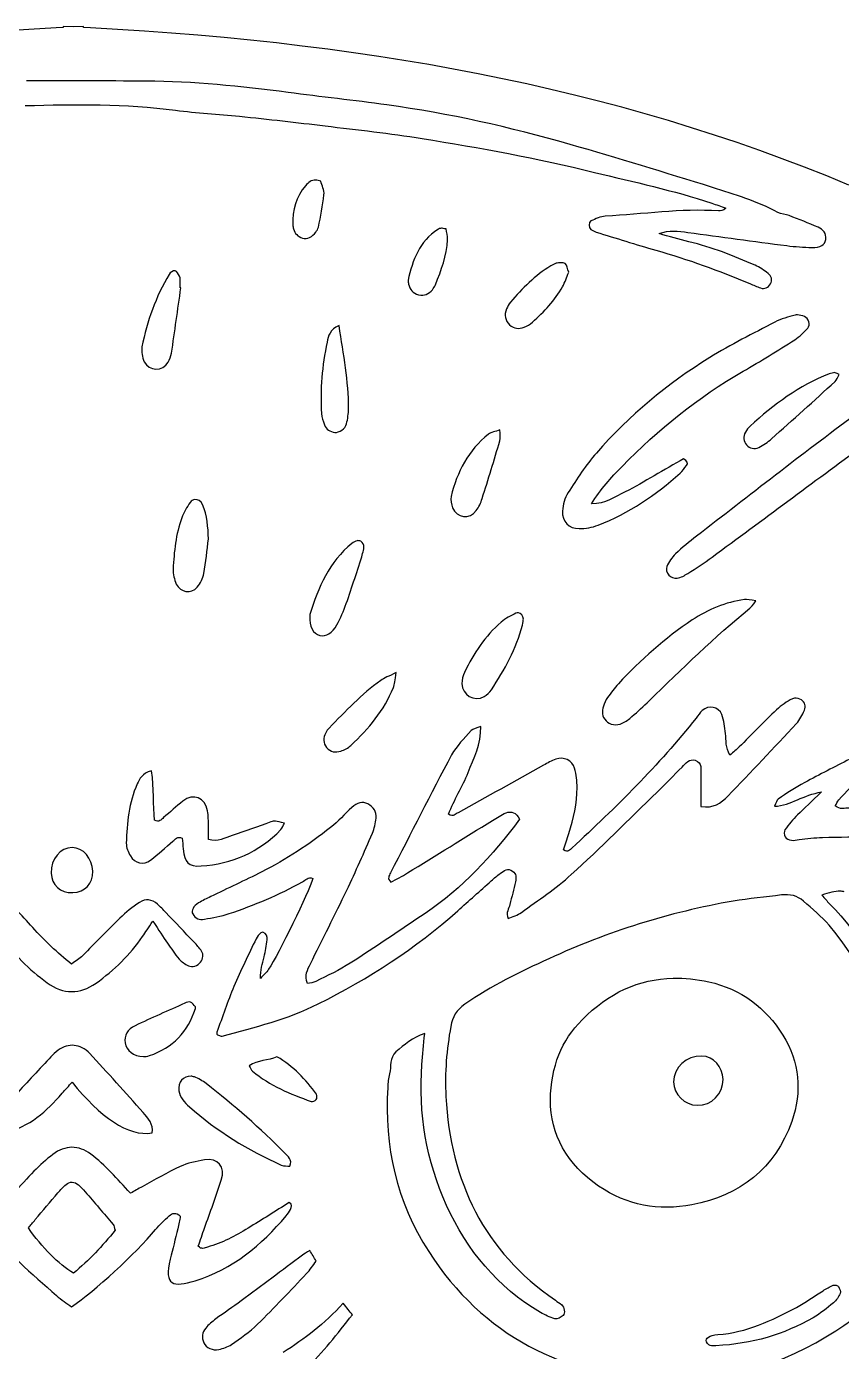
# Model space of a CAD drawing. Extents: x 405 to 699, y 164 to 435.
# Drawn here: x 548.9 to 609.4, y 336.1 to 434.5 of the extents above; entities that cross this region are included whole.
import ezdxf

# ---------------------------------------------------------------- set-up
doc = ezdxf.new("R2010")
doc.units = 0
doc.layers.add('Edge.Cuts', color=7, linetype='CONTINUOUS')
doc.layers.add('F.Silk', color=7, linetype='CONTINUOUS')

msp = doc.modelspace()

# ---------------------------------------------------------------- linework, layer by layer
at = {"layer": 'Edge.Cuts', "color": 7}
msp.add_lwpolyline([(609.934193, 422.767348), (608.302358, 423.441178), (606.658808, 424.093033), (605.003535, 424.722921), (603.33654, 425.332296), (601.659293, 425.919696), (599.96886, 426.485128), (598.268183, 427.030048), (596.554313, 427.554463), (594.828728, 428.058366), (593.09142, 428.541763), (591.342398, 429.006118), (589.58019, 429.449968), (587.804798, 429.873306), (586.01769, 430.279071), (584.21886, 430.665786), (582.406853, 431.032003), (580.58166, 431.380633), (578.743275, 431.711683), (576.891713, 432.023698), (575.026965, 432.318133), (573.150503, 432.594988), (571.259393, 432.854263), (569.353628, 433.097428), (567.436148, 433.323013), (565.50402, 433.531026), (563.558708, 433.724383), (561.598748, 433.900161), (559.625603, 434.059828), (557.63781, 434.204848), (555.636833, 434.333758), (553.619745, 434.448013), (553.089465, 434.472913), (553.089465, 434.546188), (552.339465, 434.509588), (551.58984, 434.546188), (551.58984, 434.472913), (551.059567, 434.448013), (549.043942, 434.333758), (547.041502, 434.204848)], dxfattribs=at)
at = {"layer": 'F.Silk', "color": 7}
for points in [[(548.868202, 430.512006)], [(570.355988, 423.129238)], [(579.67971, 419.559426)], [(559.913085, 416.401206)], [(588.561037, 416.998866)], [(606.123045, 413.125753)], [(572.091795, 412.322983)], [(608.909182, 408.835191)], [(584.03319, 404.578168)], [(561.372068, 399.408733)], [(602.19141, 391.984948)], [(585.399893, 390.999126)], [(576.33252, 386.556298)], [(605.903392, 384.647623)], [(558.14787, 379.249581)], [(552.25488, 373.552656)], [(609.293003, 370.312483)], [(557.93994, 369.660523)], [(596.89746, 363.848046)], [(561.038153, 362.074138)], [(552.251955, 358.863201)], [(567.47316, 358.012131)], [(599.02002, 358.067781)], [(561.087893, 356.566303)], [(552.23877, 351.285426)], [(552.25632, 348.695638)], [(569.907683, 343.624356)], [(608.994142, 341.039391)], [(572.381835, 339.704908)]]:
    msp.add_lwpolyline(points, close=True, dxfattribs=at)
msp.add_lwpolyline([(573.559598, 396.347106), (573.559568, 396.347248)], dxfattribs=at)
for points in [[(557.730502, 430.487106), (554.776477, 430.499406), (551.822242, 430.530831), (548.868202, 430.512006)], [(568.293495, 429.646288), (564.786757, 430.104561), (561.272122, 430.472608), (557.730502, 430.487106)], [(575.641147, 428.721973), (573.196357, 429.058963), (570.741502, 429.326466), (568.293495, 429.646288)], [(548.7627, 428.667771), (552.48891, 428.770791), (556.21587, 428.825608), (559.92921, 428.330856)], [(559.92921, 428.330856), (561.511125, 428.119971), (563.11038, 428.041641), (564.698737, 427.875291)], [(589.249552, 425.780563), (584.78121, 427.065748), (580.25115, 428.086633), (575.641147, 428.721973)], [(564.698737, 427.875291), (566.81727, 427.653673), (568.934055, 427.419336), (571.048837, 427.163376)], [(571.048837, 427.163376), (573.451237, 426.872541), (575.859165, 426.614481), (578.247075, 426.230271)], [(578.247075, 426.230271), (582.54585, 425.537503), (586.830225, 424.754443), (591.062992, 423.710743)], [(599.808142, 422.593063), (596.298712, 423.688828), (592.782577, 424.764763), (589.249552, 425.780563)], [(591.062992, 423.710743), (593.974635, 422.992221), (596.91078, 422.372068), (599.761237, 421.421188)], [(569.603025, 422.738121), (568.88559, 421.894573), (568.605952, 420.897786), (568.643558, 419.802576)], [(570.355957, 423.129238), (570.022118, 423.139813), (569.793788, 422.962693), (569.603025, 422.738121)], [(570.728055, 423.051598), (570.590685, 423.102073), (570.467265, 423.125698), (570.355988, 423.129238)], [(570.9639, 422.040853), (570.997725, 422.388576), (570.802658, 422.758611), (570.728055, 423.051598)], [(604.68168, 420.737106), (603.131415, 421.554898), (601.46733, 422.075233), (599.808142, 422.593063)], [(570.547883, 419.645833), (570.70296, 420.442153), (570.886095, 421.236478), (570.9639, 422.040853)], [(599.761237, 421.421188), (600.111105, 421.304751), (600.45795, 421.179186), (600.805672, 421.057911)], [(591.859867, 420.454393), (591.497122, 420.436693), (591.132893, 420.252448), (590.790532, 420.098436)], [(600.269542, 420.841108), (597.451807, 421.042881), (594.66204, 420.592303), (591.859867, 420.454393)], [(600.805672, 421.057911), (600.60498, 420.861516), (600.435885, 420.829311), (600.269542, 420.841108)], [(605.512245, 420.495411), (605.243932, 420.597898), (604.931197, 420.605638), (604.68168, 420.737106)], [(607.659705, 419.629686), (606.952455, 419.938236), (606.233445, 420.219591), (605.512245, 420.495411)], [(568.643558, 419.802576), (568.646557, 419.708128), (568.672582, 419.613628), (568.697783, 419.521326)], [(568.697783, 419.521326), (568.794908, 419.171458), (569.014958, 418.934271), (569.364285, 418.832848)], [(570.351593, 419.264976), (570.43101, 419.383581), (570.52158, 419.511148), (570.547883, 419.645833)], [(579.41016, 419.468586), (578.05629, 418.576746), (577.538468, 417.193318), (577.214355, 415.701006)], [(579.679688, 419.559403), (579.5874, 419.551378), (579.487455, 419.519578), (579.41016, 419.468586)], [(580.031273, 419.505201), (579.865463, 419.533101), (579.77091, 419.567376), (579.67971, 419.559426)], [(580.141133, 418.705401), (580.156133, 418.976391), (580.068308, 419.253531), (580.031273, 419.505201)], [(590.790532, 420.098436), (590.589848, 420.007746), (590.608477, 419.589396), (590.792032, 419.472951)], [(590.792032, 419.472951), (590.912227, 419.396751), (591.038197, 419.317956), (591.17289, 419.276661)], [(595.866247, 419.158003), (596.596035, 419.452558), (597.296287, 419.339158), (597.99174, 419.247358)], [(608.229532, 418.721481), (608.297107, 419.182431), (608.035335, 419.465488), (607.659705, 419.629686)], [(569.364285, 418.832848), (569.707178, 418.733038), (570.113873, 418.912431), (570.351593, 419.264976)], [(579.23586, 415.367023), (579.68286, 416.440228), (580.076235, 417.531831), (580.141133, 418.705401)], [(591.17289, 419.276661), (592.651252, 418.821606), (594.125205, 418.349556), (595.614292, 417.930463)], [(598.062052, 418.557418), (597.32475, 418.733961), (596.597647, 418.956238), (595.866247, 419.158003)], [(597.99174, 419.247358), (600.438667, 418.924858), (602.883135, 418.585978), (605.330602, 418.268848)], [(602.9766, 416.809858), (601.383937, 417.517648), (599.76417, 418.150671), (598.062052, 418.557418)], [(607.21293, 418.122358), (607.833247, 418.104133), (608.17053, 418.324933), (608.229532, 418.721481)], [(595.614292, 417.930463), (597.994687, 417.260241), (600.30519, 416.402713), (602.582557, 415.447558)], [(605.330602, 418.268848), (605.954145, 418.187818), (606.584557, 418.141161), (607.21293, 418.122358)], [(559.913085, 416.401228), (559.773023, 416.419453), (559.542052, 416.273068), (559.460452, 416.134626)], [(560.238285, 416.001306), (560.148675, 416.153706), (560.038642, 416.384008), (559.913085, 416.401206)], [(587.8125, 416.760081), (586.63143, 416.064628), (585.709462, 415.078521), (584.809567, 414.069163)], [(588.197752, 416.953438), (588.062527, 416.934088), (587.936992, 416.833581), (587.8125, 416.760081)], [(588.561037, 416.998888), (588.440295, 416.992888), (588.31044, 416.969563), (588.197752, 416.953438)], [(588.87012, 416.938791), (588.79338, 416.993016), (588.681772, 417.004716), (588.561037, 416.998866)], [(589.138185, 416.285473), (589.04856, 416.527483), (589.02627, 416.828781), (588.87012, 416.938791)], [(603.95658, 416.201953), (603.655537, 416.436988), (603.325387, 416.654781), (602.9766, 416.809858)], [(559.460452, 416.134626), (558.475237, 414.459328), (557.81655, 412.653606), (557.44629, 410.751328)], [(560.27196, 415.717123), (560.26971, 415.812643), (560.282235, 415.925608), (560.238285, 416.001306)], [(560.27346, 415.139976), (560.27346, 415.332628), (560.27721, 415.524486), (560.27196, 415.717123)], [(577.214355, 415.701006), (577.19568, 415.612468), (577.22298, 415.508158), (577.246605, 415.415361)], [(577.246605, 415.415361), (577.349093, 415.015048), (577.567223, 414.716323), (577.99221, 414.617023)], [(588.687015, 415.213206), (588.873225, 415.544293), (588.985785, 415.916278), (589.138185, 416.285473)], [(602.582557, 415.447558), (602.84979, 415.334863), (603.113865, 415.212928), (603.389685, 415.123828)], [(603.389685, 415.123828), (603.704662, 415.021866), (603.967027, 415.136803), (604.122105, 415.421188)], [(604.122105, 415.421188), (604.28148, 415.714168), (604.201807, 416.010381), (603.95658, 416.201953)], [(559.63623, 410.273781), (559.879312, 411.891651), (560.10183, 413.511726), (560.332035, 415.131201)], [(560.332035, 415.131201), (560.312235, 415.134201), (560.293335, 415.137201), (560.27346, 415.139976)], [(577.99221, 414.617023), (578.41452, 414.518818), (578.751053, 414.676048), (579.016133, 414.996418)], [(579.016133, 414.996418), (579.106823, 415.105348), (579.181163, 415.235008), (579.23586, 415.367023)], [(586.445797, 412.582348), (587.305447, 413.362048), (588.112845, 414.193116), (588.687015, 415.213206)], [(584.523922, 413.568186), (584.330212, 413.116896), (584.42283, 412.680448), (584.75391, 412.377268)], [(584.809567, 414.069163), (584.684542, 413.928568), (584.599627, 413.744188), (584.523922, 413.568186)], [(585.830565, 412.210273), (586.050577, 412.299358), (586.2714, 412.423513), (586.445797, 412.582348)], [(604.454587, 412.583758), (602.824912, 411.733768), (601.174417, 410.913178), (599.611815, 409.949968)], [(605.956057, 413.108173), (605.443597, 412.978311), (604.920367, 412.826848), (604.454587, 412.583758)], [(606.123045, 413.125723), (606.06492, 413.126473), (606.00864, 413.121223), (605.956057, 413.108173)], [(606.648922, 412.999776), (606.487537, 413.063751), (606.297337, 413.122581), (606.123045, 413.125753)], [(606.890625, 412.141378), (607.116547, 412.397871), (606.972495, 412.872051), (606.648922, 412.999776)], [(572.091795, 412.322983), (571.374345, 412.042873), (571.29498, 411.549231), (571.196775, 411.102771)], [(572.783205, 406.167711), (572.803605, 408.195553), (572.41215, 410.176018), (572.091795, 412.322983)], [(584.75391, 412.377268), (585.075877, 412.082128), (585.44904, 412.055196), (585.830565, 412.210273)], [(605.93262, 411.277116), (606.291075, 411.505176), (606.608377, 411.819943), (606.890625, 412.141378)], [(557.44629, 410.751328), (557.378715, 410.403066), (557.464215, 409.972303), (557.617672, 409.643908)], [(571.196775, 411.102771), (570.811995, 409.355031), (570.666067, 407.584018), (570.779295, 405.797106)], [(602.090332, 408.933366), (603.38946, 409.683546), (604.66623, 410.473273), (605.93262, 411.277116)], [(557.617672, 409.643908), (557.953057, 408.925333), (558.97767, 408.916573), (559.382812, 409.602883)], [(559.382812, 409.602883), (559.502482, 409.805721), (559.601332, 410.042503), (559.63623, 410.273781)], [(599.611815, 409.949968), (596.461387, 408.009058), (593.643075, 405.642681), (591.197752, 402.863053)], [(593.102047, 401.859636), (595.785097, 404.614588), (598.752622, 407.006406), (602.090332, 408.933366)], [(608.493165, 408.732651), (606.245857, 407.879983), (604.37619, 406.451676), (602.611815, 404.865463)], [(608.909182, 408.835191), (608.768587, 408.809916), (608.625712, 408.783066), (608.493165, 408.732651)], [(609.225585, 408.691641), (608.992155, 408.799476), (608.94618, 408.841191), (608.909182, 408.835191)], [(608.93262, 408.180403), (609.057105, 408.293638), (609.110212, 408.484506), (609.225585, 408.691641)], [(604.20996, 403.920643), (605.794027, 405.329773), (607.36572, 406.751961), (608.93262, 408.180403)], [(570.779295, 405.797106), (570.796995, 405.516996), (570.89913, 405.235378), (570.994627, 404.966541)], [(572.636715, 405.033921), (572.736015, 405.398811), (572.7792, 405.788863), (572.783205, 406.167711)], [(610.404788, 405.688768), (606.430125, 402.754588), (602.548688, 399.693816), (598.630373, 396.682911)], [(570.994627, 404.966541), (571.11912, 404.613988), (571.41312, 404.440716), (571.76514, 404.396713)], [(571.76514, 404.396713), (572.09784, 404.355388), (572.533162, 404.650783), (572.636715, 405.033921)], [(584.033205, 404.578168), (583.675822, 404.450451), (583.37613, 404.420601), (583.179202, 404.261766)], [(584.024415, 403.773966), (584.08599, 403.983786), (584.03319, 404.226148), (584.03319, 404.578168)], [(602.611815, 404.865463), (602.471767, 404.739898), (602.361382, 404.572093), (602.263185, 404.408436)], [(583.179202, 404.261766), (581.689027, 403.063513), (580.841692, 401.462301), (580.409182, 399.631393)], [(582.710452, 399.484911), (583.16388, 400.909596), (583.601572, 402.339621), (584.024415, 403.773966)], [(602.263185, 404.408436), (602.07861, 404.099886), (602.11974, 403.712706), (602.340817, 403.468003)], [(603.259275, 403.277578), (603.59466, 403.458943), (603.9261, 403.668433), (604.20996, 403.920643)], [(591.197752, 402.863053), (590.404102, 401.960473), (589.741147, 400.935058), (589.09131, 399.918718)], [(599.79492, 395.131641), (603.537233, 397.891956), (607.271213, 400.661908), (611.009768, 403.427046)], [(602.340817, 403.468003), (602.568337, 403.216378), (602.9502, 403.109616), (603.259275, 403.277578)], [(590.83008, 399.082296), (591.501907, 400.182883), (592.294462, 401.030038), (593.102047, 401.859636)], [(597.67383, 402.438253), (596.975167, 402.035263), (596.229135, 401.601231), (595.479495, 401.174091)], [(597.414547, 401.373306), (597.591097, 401.535358), (597.735202, 401.733591), (597.883297, 401.924091)], [(597.883297, 401.924091), (598.033552, 402.117268), (597.966817, 402.269758), (597.67383, 402.438253)], [(591.326662, 397.501723), (593.60403, 398.395183), (595.614772, 399.722698), (597.414547, 401.373306)], [(595.479495, 401.174091), (594.764722, 400.766256), (594.06537, 400.325323), (593.323245, 399.974383)], [(580.409182, 399.631393), (580.347982, 399.372741), (580.413682, 399.047308), (580.519042, 398.793501)], [(589.09131, 399.918718), (588.843937, 399.531291), (588.72315, 399.018868), (588.685545, 398.552016)], [(593.323245, 399.974383), (592.563405, 399.615396), (591.852847, 399.073296), (590.83008, 399.082296)], [(561.019043, 399.190476), (560.773275, 398.841673), (560.55699, 398.456856), (560.406735, 398.058148)], [(561.372068, 399.408733), (561.240675, 399.395308), (561.11382, 399.325296), (561.019043, 399.190476)], [(561.9375, 399.033733), (561.821798, 399.296001), (561.59106, 399.431173), (561.372068, 399.408733)], [(562.387208, 396.481978), (562.345358, 397.359868), (562.295408, 398.222383), (561.9375, 399.033733)], [(580.519042, 398.793501), (580.837252, 398.029903), (581.777167, 397.915701), (582.27246, 398.581101)], [(582.27246, 398.581101), (582.468863, 398.845648), (582.610102, 399.167766), (582.710452, 399.484911)], [(560.406735, 398.058148), (559.94418, 396.830391), (559.83081, 395.532673), (559.757813, 394.237836)], [(588.685545, 398.552016), (588.624345, 397.795941), (589.152952, 397.240378), (589.916017, 397.245381)], [(589.916017, 397.245381), (590.387692, 397.248381), (590.88879, 397.329478), (591.326662, 397.501723)], [(598.630373, 396.682911), (598.093223, 396.270801), (597.566873, 395.837406), (597.079103, 395.368941)], [(562.044435, 393.915568), (562.204875, 394.762341), (562.278278, 395.625546), (562.387208, 396.481978)], [(573.04248, 396.147928), (571.35162, 394.773666), (570.523508, 392.887888), (569.920898, 390.868626)], [(573.424808, 396.342748), (573.290115, 396.299848), (573.15141, 396.237028), (573.04248, 396.147928)], [(573.559568, 396.347248), (573.511118, 396.353998), (573.466103, 396.355723), (573.424808, 396.342748)], [(573.709013, 396.323706), (573.658613, 396.328206), (573.608033, 396.340206), (573.559598, 396.347106)], [(573.83499, 395.394996), (573.92943, 395.699788), (574.033125, 396.056466), (573.709013, 396.323706)], [(572.617703, 391.678686), (573.046995, 392.909136), (573.45024, 394.149523), (573.83499, 395.394996)], [(597.079103, 395.368941), (596.80704, 395.107086), (596.573258, 394.775413), (596.42139, 394.431441)], [(597.987308, 393.914353), (598.600118, 394.303926), (599.21109, 394.700751), (599.79492, 395.131641)], [(559.757813, 394.237836), (559.736888, 393.871866), (559.845795, 393.468778), (559.996583, 393.127483)], [(561.547853, 392.903361), (561.782895, 393.186696), (561.97683, 393.557121), (562.044435, 393.915568)], [(596.42139, 394.431441), (596.34684, 394.262946), (596.43189, 393.933943), (596.56494, 393.786913)], [(596.56494, 393.786913), (596.700705, 393.637746), (596.994773, 393.541716), (597.199215, 393.570118)], [(597.199215, 393.570118), (597.473415, 393.608218), (597.745838, 393.760881), (597.987308, 393.914353)], [(559.996583, 393.127483), (560.27454, 392.497513), (561.10998, 392.374266), (561.547853, 392.903361)], [(602.19141, 391.984948), (600.783878, 391.771903), (599.493713, 391.252228), (598.311038, 390.458578)], [(603.045413, 391.885333), (602.623088, 391.938433), (602.398538, 392.016043), (602.19141, 391.984948)], [(602.601563, 391.327228), (602.70996, 391.413621), (602.779778, 391.547278), (603.045413, 391.885333)], [(569.920898, 390.868626), (569.907698, 390.823026), (569.906348, 390.771906), (569.903348, 390.723606)], [(571.916048, 390.087868), (572.188118, 390.597643), (572.427218, 391.132956), (572.617703, 391.678686)], [(585.22266, 390.971293), (584.840588, 390.775438), (584.442908, 390.578893), (584.12256, 390.300396)], [(585.3999, 390.999118), (585.339375, 391.008343), (585.277928, 390.999598), (585.22266, 390.971293)], [(585.774893, 390.511333), (585.760418, 390.785436), (585.581453, 390.971368), (585.399893, 390.999126)], [(595.114748, 384.464436), (597.558465, 386.808343), (599.948573, 389.211913), (602.601563, 391.327228)], [(569.903348, 390.723606), (569.850248, 390.000268), (570.160058, 389.419206), (570.654818, 389.312968)], [(570.654818, 389.312968), (571.112003, 389.214763), (571.588185, 389.474526), (571.916048, 390.087868)], [(584.12256, 390.300396), (582.93504, 389.267953), (582.083543, 387.975891), (581.405273, 386.569438)], [(583.394535, 385.261333), (584.367398, 386.770273), (585.257498, 388.321776), (585.700193, 390.085063)], [(585.700193, 390.085063), (585.746393, 390.269668), (585.765893, 390.461436), (585.774893, 390.511333)], [(598.311038, 390.458578), (596.291775, 389.103651), (594.488198, 387.497983), (592.835453, 385.721271)], [(575.176755, 385.968898), (573.744007, 384.959001), (572.562285, 383.673298), (571.344727, 382.428373)], [(576.33252, 386.556298), (575.759963, 386.268681), (575.442375, 386.155641), (575.176755, 385.968898)], [(576.11865, 385.434231), (576.219, 385.683208), (576.225203, 385.970863), (576.33252, 386.556298)], [(581.405273, 386.569438), (581.283443, 386.317243), (581.21145, 386.015526), (581.210453, 385.735941)], [(572.961915, 381.145168), (574.276605, 382.379368), (575.432873, 383.737468), (576.11865, 385.434231)], [(581.210453, 385.735941), (581.207453, 384.876283), (582.124275, 384.350503), (582.864255, 384.780868)], [(582.864255, 384.780868), (583.0671, 384.898918), (583.269503, 385.067083), (583.394535, 385.261333)], [(592.835453, 385.721271), (592.539773, 385.403601), (592.280783, 385.050186), (592.03125, 384.694416)], [(591.711915, 384.048418), (591.592253, 383.663143), (591.608483, 383.283028), (591.91113, 382.965898)], [(592.03125, 384.694416), (591.89442, 384.499626), (591.782715, 384.275413), (591.711915, 384.048418)], [(593.8374, 383.282308), (594.275273, 383.662768), (594.696195, 384.062518), (595.114748, 384.464436)], [(600.512692, 383.437641), (600.285165, 384.025228), (599.509147, 384.156928), (599.055173, 383.733538)], [(605.755373, 384.610978), (605.333602, 384.392578), (604.923457, 384.117996), (604.580565, 383.790666)], [(605.903317, 384.647578), (605.847517, 384.643828), (605.796825, 384.632428), (605.755373, 384.610978)], [(606.420487, 384.515788), (606.284055, 384.597913), (606.07077, 384.658506), (605.903392, 384.647623)], [(606.648997, 383.749678), (606.786367, 384.043206), (606.683947, 384.356421), (606.420487, 384.515788)], [(598.601077, 383.169576), (595.830563, 379.662306), (592.65066, 376.545801), (589.378418, 373.517721)], [(591.91113, 382.965898), (592.189635, 382.674523), (592.691115, 382.583083), (593.12256, 382.794516)], [(593.12256, 382.794516), (593.379585, 382.920613), (593.621145, 383.093428), (593.8374, 383.282308)], [(599.055173, 383.733538), (598.880235, 383.570413), (598.750785, 383.359536), (598.601077, 383.169576)], [(600.78516, 382.028458), (600.73206, 382.503898), (600.683333, 382.998163), (600.512692, 383.437641)], [(604.580565, 383.790666), (603.63507, 382.888101), (602.729017, 381.945478), (601.801755, 381.023578)], [(606.057202, 382.765303), (606.313162, 383.040043), (606.486937, 383.403568), (606.648997, 383.749678)], [(571.08984, 382.076811), (570.915998, 381.704398), (570.887175, 381.324246), (571.15869, 380.984038)], [(571.344727, 382.428373), (571.244378, 382.325878), (571.149945, 382.206126), (571.08984, 382.076811)], [(581.895998, 382.237933), (581.382997, 381.661086), (580.80372, 381.103858), (580.445798, 380.434708)], [(581.671875, 379.138326), (582.085605, 380.199733), (582.633382, 381.233106), (582.60498, 382.549948)], [(582.60498, 382.549948), (582.298042, 382.421698), (582.029603, 382.388721), (581.895998, 382.237933)], [(601.113285, 380.414203), (600.77415, 380.989993), (600.841553, 381.519223), (600.78516, 382.028458)], [(600.96834, 377.381998), (602.679045, 379.161943), (604.375477, 380.956933), (606.057202, 382.765303)], [(571.15869, 380.984038), (571.436123, 380.636316), (571.833165, 380.600308), (572.21631, 380.718898)], [(572.21631, 380.718898), (572.484608, 380.802081), (572.757465, 380.953596), (572.961915, 381.145168)], [(601.801755, 381.023578), (601.60536, 380.827716), (601.38642, 380.654076), (601.113285, 380.414203)], [(580.445798, 380.434708), (578.893928, 377.533273), (577.409288, 374.595351), (575.90625, 371.667621)], [(588.177248, 380.121238), (587.861182, 380.012308), (587.5671, 379.830801), (587.271975, 379.667136)], [(589.579102, 379.440081), (589.403632, 380.043276), (588.776093, 380.327293), (588.177248, 380.121238)], [(597.55527, 379.536786), (597.82518, 379.803478), (598.095525, 380.173813), (598.532325, 380.034831)], [(598.532325, 380.034831), (599.092012, 379.857208), (598.933747, 379.333813), (598.943947, 378.920083)], [(610.018065, 380.118268), (608.89548, 379.549461), (607.77231, 378.981726), (606.667965, 378.378036)], [(558.147952, 379.249581), (557.463773, 379.055331), (557.26434, 378.669328), (557.08887, 378.275458)], [(558.371985, 375.583071), (558.259838, 376.727661), (558.36141, 377.929528), (558.14787, 379.249581)], [(580.220212, 376.028458), (580.612477, 377.098993), (581.254935, 378.070476), (581.671875, 379.138326)], [(587.271975, 379.667136), (585.15666, 378.491961), (583.045342, 377.310381), (580.92627, 376.142721)], [(589.759275, 378.010393), (589.763025, 378.487978), (589.712175, 378.983436), (589.579102, 379.440081)], [(595.718362, 377.676433), (596.34351, 378.283333), (596.935485, 378.923436), (597.55527, 379.536786)], [(557.08887, 378.275458), (556.466407, 376.877586), (556.31664, 375.385431), (556.281735, 373.882393)], [(589.144043, 374.594383), (589.513762, 375.703551), (589.749277, 376.841128), (589.759275, 378.010393)], [(598.943947, 378.920083), (598.962697, 378.155413), (598.956547, 377.391621), (598.961497, 376.607098)], [(606.667965, 378.378036), (605.989162, 378.007243), (605.338507, 377.583351), (604.691895, 377.157816)], [(609.196297, 377.090436), (609.75759, 377.693046), (610.334857, 378.279613), (610.899907, 378.879013)], [(560.48136, 377.001043), (559.981245, 376.622203), (559.531298, 376.177813), (559.047278, 375.776436)], [(562.316813, 376.286196), (562.13061, 377.276781), (561.28413, 377.609023), (560.48136, 377.001043)], [(574.217317, 376.798971), (573.835245, 376.996446), (573.433252, 376.912393), (573.030795, 376.536763)], [(589.325782, 371.541666), (591.509782, 373.527658), (593.598757, 375.620683), (595.718362, 377.676433)], [(598.961497, 376.607098), (599.86944, 376.445038), (600.46125, 376.855063), (600.96834, 377.381998)], [(604.425292, 376.617291), (605.67666, 376.699933), (606.559665, 377.467686), (607.924807, 377.686626)], [(604.691895, 377.157816), (604.580272, 377.084316), (604.55193, 376.883991), (604.425292, 376.617291)], [(607.924807, 377.686626), (607.177845, 376.975086), (606.645562, 376.491081), (606.140625, 375.978621)], [(608.935552, 376.650981), (609.018187, 376.794261), (609.081465, 376.967016), (609.196297, 377.090436)], [(562.379813, 375.130438), (562.369688, 375.516801), (562.387613, 375.910041), (562.316813, 376.286196)], [(573.030795, 376.536763), (572.50116, 376.042543), (572.016742, 375.492696), (571.451692, 375.044083)], [(574.831087, 375.738426), (574.882087, 376.215463), (574.645522, 376.577361), (574.217317, 376.798971)], [(580.92627, 376.142721), (580.742752, 376.041261), (580.563645, 375.797721), (580.220212, 376.028458)], [(583.47366, 375.565573), (583.801522, 375.767871), (584.127172, 375.989773), (584.482942, 376.126603)], [(584.482942, 376.126603), (584.87895, 376.279003), (585.238545, 376.174603), (585.490755, 375.657853)], [(609.966802, 376.485456), (609.645907, 376.488456), (609.298297, 376.339213), (608.935552, 376.650981)], [(559.047278, 375.776436), (558.876638, 375.634813), (558.725618, 375.383991), (558.371985, 375.583071)], [(562.381313, 374.148988), (562.381313, 374.467731), (562.388813, 374.799891), (562.379813, 375.130438)], [(567.01461, 375.454168), (566.05623, 375.120936), (565.107953, 374.754508), (564.14205, 374.444893)], [(571.451692, 375.044083), (569.856352, 373.777153), (568.155697, 372.660996), (566.33499, 371.742328)], [(568.031213, 375.376528), (567.354015, 375.525733), (567.278093, 375.545968), (567.01461, 375.454168)], [(567.76461, 374.888736), (567.88374, 375.011616), (567.93621, 375.198913), (568.031213, 375.376528)], [(574.56009, 374.620746), (574.710337, 374.968468), (574.790287, 375.359571), (574.831087, 375.738426)], [(577.174837, 371.672016), (579.277275, 372.965773), (581.372835, 374.269663), (583.47366, 375.565573)], [(585.490755, 375.657853), (583.475782, 372.938323), (581.244712, 370.534626), (578.484405, 368.666158)], [(606.140625, 375.978621), (605.802555, 375.635188), (605.480302, 375.269173), (605.200192, 374.878521)], [(558.080565, 372.627021), (558.66279, 373.056298), (559.186703, 373.565098), (559.743165, 374.030338)], [(559.743165, 374.030338), (559.917563, 374.175763), (560.068455, 374.411481), (560.436037, 374.245671)], [(560.436037, 374.245671), (560.458538, 374.005798), (560.485688, 373.728613), (560.509238, 373.451728)], [(561.836385, 372.184633), (564.14649, 372.341323), (566.14137, 373.219348), (567.76461, 374.888736)], [(564.14205, 374.444893), (563.604375, 374.272633), (563.081588, 373.949916), (562.381313, 374.148988)], [(572.655795, 370.385886), (573.323872, 371.781606), (573.945667, 373.200343), (574.56009, 374.620746)], [(588.755858, 373.374163), (588.884648, 373.778766), (589.00881, 374.188701), (589.144043, 374.594383)], [(605.200192, 374.878521), (605.115952, 374.761543), (605.134192, 374.488656), (605.216317, 374.355576)], [(605.216317, 374.355576), (605.301105, 374.219271), (605.512425, 374.118336), (605.683597, 374.090436)], [(605.683597, 374.090436), (605.86497, 374.059836), (606.062782, 374.141586), (606.254887, 374.159286)], [(606.254887, 374.159286), (606.833347, 374.213436), (607.412655, 374.286471), (607.992195, 374.305768)], [(607.992195, 374.305768), (610.513725, 374.389476), (613.032082, 374.331193), (615.533212, 373.983501)], [(552.25488, 373.552656), (551.38236, 373.555656), (550.670445, 372.689158), (550.702148, 371.661546)], [(553.794435, 371.787523), (553.751535, 372.770053), (553.07106, 373.549656), (552.25488, 373.552656)], [(556.281735, 373.882393), (556.274235, 373.566861), (556.414853, 373.212448), (556.58496, 372.936103)], [(560.509238, 373.451728), (560.59671, 372.420366), (560.88069, 372.119736), (561.836385, 372.184633)], [(589.378418, 373.517721), (589.235677, 373.385181), (589.078358, 373.127863), (588.755858, 373.374163)], [(556.58496, 372.936103), (556.93536, 372.367828), (557.548245, 372.234216), (558.080565, 372.627021)], [(584.05674, 371.638348), (584.329327, 371.829898), (584.618347, 372.060666), (584.975197, 371.800948)], [(550.702148, 371.661546), (550.730047, 370.761658), (551.372835, 370.177723), (552.30762, 370.204026)], [(552.30762, 370.204026), (553.215555, 370.229826), (553.834133, 370.888168), (553.794435, 371.787523)], [(566.33499, 371.742328), (565.082542, 371.110206), (563.809005, 370.519146), (562.546905, 369.906883)], [(570.126007, 371.251603), (569.8341, 370.242786), (567.600015, 365.626243), (566.84769, 364.513326)], [(569.367217, 371.008438), (569.588835, 371.131858), (569.793307, 371.426533), (570.126007, 371.251603)], [(575.90625, 371.667621), (575.803778, 371.468533), (575.631825, 371.250531), (575.935575, 370.980613)], [(575.935575, 370.980613), (576.336428, 371.203311), (576.766478, 371.420346), (577.174837, 371.672016)], [(580.892677, 368.858076), (581.721202, 369.602353), (582.557272, 370.338006), (583.3917, 371.075848)], [(583.3917, 371.075848), (583.60956, 371.267946), (583.820085, 371.472531), (584.05674, 371.638348)], [(584.975197, 371.800948), (585.254257, 371.598103), (585.24627, 371.306241), (585.18027, 371.014326)], [(585.628515, 368.739418), (586.878817, 369.650593), (588.186022, 370.505481), (589.325782, 371.541666)], [(563.913607, 368.647116), (565.800322, 369.270651), (567.62592, 370.042011), (569.367217, 371.008438)], [(569.956087, 364.917621), (570.850072, 366.743158), (571.77897, 368.552293), (572.655795, 370.385886)], [(585.18027, 371.014326), (585.052552, 370.449276), (584.90676, 369.887481), (584.777437, 369.322431)], [(606.575723, 369.574146), (606.120143, 369.977676), (605.56749, 370.110051), (604.95414, 370.031173)], [(609.292965, 370.312423), (608.93385, 370.316923), (608.454232, 370.206306), (607.93506, 370.022383)], [(609.609413, 370.267033), (609.519668, 370.295608), (609.41271, 370.310908), (609.293003, 370.312483)], [(557.257328, 369.480373), (556.741103, 369.134788), (556.248263, 368.737536), (555.80127, 368.305566)], [(557.93994, 369.660546), (557.71215, 369.686946), (557.480288, 369.629796), (557.257328, 369.480373)], [(558.594728, 369.344121), (558.390548, 369.524683), (558.16773, 369.634093), (557.93994, 369.660523)], [(559.20996, 368.728881), (559.009268, 368.937621), (558.811515, 369.152548), (558.594728, 369.344121)], [(561.646027, 369.439596), (561.261337, 369.207771), (561.083497, 368.865043), (561.2139, 368.619283)], [(562.546905, 369.906883), (562.242645, 369.759313), (561.935265, 369.613453), (561.646027, 369.439596)], [(584.777437, 369.322431), (584.705512, 369.006898), (584.4474, 368.723953), (584.636812, 368.272138)], [(601.350623, 369.574146), (596.608073, 368.750451), (592.04835, 367.304788), (587.673375, 365.296798)], [(604.95414, 370.031173), (603.752678, 369.864823), (602.543505, 369.775911), (601.350623, 369.574146)], [(608.478555, 367.785568), (607.917263, 368.443446), (607.233608, 369.004273), (606.575723, 369.574146)], [(607.93506, 370.022383), (608.136825, 369.794323), (608.319233, 369.574888), (608.520998, 369.382251)], [(608.520998, 369.382251), (610.870807, 367.032441), (612.378637, 364.192101), (613.352048, 361.044358)], [(549.329588, 367.611231), (548.90835, 368.078076), (548.499405, 368.563813), (548.02881, 368.976463)], [(555.80127, 368.305566), (554.862743, 367.398696), (553.968383, 366.447298), (553.04004, 365.529688)], [(561.312015, 366.527226), (560.614965, 367.265061), (559.91238, 367.996956), (559.20996, 368.728881)], [(561.2139, 368.619283), (561.396877, 368.272603), (561.730147, 368.166831), (562.081087, 368.229636)], [(562.081087, 368.229636), (562.698187, 368.340171), (563.321182, 368.451253), (563.913607, 368.647116)], [(570.53916, 361.944013), (574.276642, 363.819463), (577.773907, 366.054291), (580.892677, 368.858076)], [(578.484405, 368.666158), (576.640072, 367.418548), (574.794375, 366.170218), (572.919465, 364.970353)], [(584.636812, 368.272138), (584.973262, 368.426676), (585.340357, 368.529613), (585.628515, 368.739418)], [(552.209475, 364.901271), (551.145915, 365.749108), (550.20372, 366.641038), (549.329588, 367.611231)], [(557.494628, 366.957883), (557.70552, 367.269118), (557.914185, 367.582911), (558.249023, 368.081421)], [(558.249023, 368.081421), (558.701925, 367.400998), (559.014465, 366.916618), (559.341795, 366.442258)], [(566.277862, 367.226233), (566.15337, 367.083493), (566.007165, 366.948733), (565.927762, 366.782383)], [(566.415555, 367.262833), (566.363505, 367.250533), (566.302065, 367.254133), (566.277862, 367.226233)], [(566.742217, 366.707661), (566.763142, 366.929278), (566.719792, 367.198933), (566.415555, 367.262833)], [(612.984413, 355.959883), (612.940388, 360.457746), (611.362823, 364.375416), (608.478555, 367.785568)], [(546.958005, 367.012108), (547.884188, 365.626048), (549.068633, 364.490008), (550.404788, 363.515526)], [(554.030273, 363.480351), (555.379305, 364.440351), (556.56147, 365.577726), (557.494628, 366.957883)], [(559.341795, 366.442258), (559.61655, 366.044631), (559.884135, 365.637531), (560.200193, 365.274778)], [(561.865725, 365.863648), (561.71172, 366.105118), (561.509483, 366.317946), (561.312015, 366.527226)], [(565.927762, 366.782383), (565.364325, 365.603983), (564.779047, 364.434141), (564.27249, 363.231598)], [(566.510775, 365.431783), (566.611125, 365.852481), (566.703015, 366.278383), (566.742217, 366.707661)], [(553.04004, 365.529688), (552.80877, 365.301636), (552.51909, 365.133088), (552.209475, 364.901271)], [(560.200193, 365.274778), (560.383185, 365.064433), (560.641253, 364.903371), (560.894535, 364.776733)], [(561.796875, 365.052126), (561.990578, 365.305933), (562.036373, 365.595336), (561.865725, 365.863648)], [(566.247097, 363.832176), (566.236372, 364.422973), (566.38896, 364.923613), (566.510775, 365.431783)], [(587.673375, 365.296798), (585.50763, 364.314808), (583.386338, 363.271701), (581.42289, 361.913008)], [(560.894535, 364.776733), (561.18966, 364.629703), (561.582765, 364.771483), (561.796875, 365.052126)], [(566.84769, 364.513326), (566.679195, 364.264873), (566.44941, 364.057543), (566.247097, 363.832176)], [(569.730495, 363.449848), (569.483662, 364.060506), (569.74737, 364.491553), (569.956087, 364.917621)], [(572.919465, 364.970353), (572.107035, 364.450918), (571.22271, 364.044456), (570.360382, 363.606583)], [(550.404788, 363.515526), (551.607863, 362.637613), (552.834173, 362.629311), (554.030273, 363.480351)], [(564.27249, 363.231598), (563.804032, 362.119738), (563.42421, 360.969943), (563.008327, 359.836093)], [(570.360382, 363.606583), (570.170422, 363.509998), (569.935485, 363.498651), (569.730495, 363.449848)], [(590.137208, 360.764548), (592.08993, 362.750263), (594.347775, 363.789366), (596.89746, 363.848046)], [(596.89746, 363.848046), (597.74736, 363.867621), (598.630455, 363.777996), (599.544435, 363.578518)], [(599.544435, 363.578518), (601.937715, 363.052648), (603.7695, 361.657723), (605.049315, 359.623438)], [(560.626463, 361.989171), (559.391723, 361.439151), (558.155745, 360.893143), (556.930665, 360.322183)], [(558.014648, 358.097083), (559.73394, 358.687896), (560.854328, 359.869296), (561.414548, 361.590733)], [(561.038085, 362.074138), (560.928075, 362.117638), (560.754713, 362.046613), (560.626463, 361.989171)], [(561.417548, 361.728433), (561.29949, 361.854531), (561.187335, 362.015136), (561.038153, 362.074138)], [(561.414548, 361.590733), (561.428273, 361.634233), (561.440573, 361.704231), (561.417548, 361.728433)], [(563.39805, 359.553388), (565.831567, 360.192486), (568.27467, 360.806938), (570.53916, 361.944013)], [(581.42289, 361.913008), (580.809008, 361.483191), (580.502273, 360.982858), (580.379918, 360.272383)], [(556.930665, 360.322183), (556.363463, 360.057643), (556.110375, 359.571298), (556.196775, 359.038978)], [(580.379918, 360.272383), (580.07244, 358.554163), (579.92298, 356.817966), (580.019573, 355.064863)], [(587.77881, 354.785061), (587.831385, 357.327508), (588.62022, 359.221258), (590.137208, 360.764548)], [(563.008327, 359.836093), (562.993027, 359.793718), (562.991377, 359.733201), (563.011327, 359.694006)], [(563.011327, 359.694006), (563.030677, 359.655906), (563.084527, 359.635131), (563.122657, 359.606113)], [(563.122657, 359.606113), (563.214952, 359.586688), (563.31645, 359.531863), (563.39805, 359.553388)], [(578.441933, 359.728926), (577.5474, 359.422521), (576.924465, 358.913338), (576.310583, 358.378341)], [(578.239785, 357.449631), (578.29236, 358.168693), (578.371635, 358.887531), (578.441933, 359.728926)], [(605.049315, 359.623438), (606.29478, 357.624576), (606.48726, 355.424293), (605.707035, 353.205958)], [(551.063963, 358.384191), (550.878293, 358.232871), (550.720395, 358.045108), (550.555665, 357.868566)], [(552.251955, 358.863201), (551.854793, 358.863673), (551.45703, 358.704816), (551.063963, 358.384191)], [(553.437015, 358.384191), (553.04475, 358.701906), (552.64911, 358.862721), (552.251955, 358.863201)], [(553.543943, 358.286046), (553.511768, 358.322046), (553.474043, 358.353621), (553.437015, 358.384191)], [(557.528318, 353.871013), (556.223828, 355.363318), (554.875815, 356.817891), (553.543943, 358.286046)], [(556.196775, 359.038978), (556.288538, 358.475541), (556.810208, 358.051108), (557.545898, 358.025308)], [(576.310583, 358.378341), (575.811008, 357.931348), (575.968703, 357.293023), (575.828648, 356.749438)], [(608.986853, 337.653733), (615.202928, 341.625171), (620.042153, 349.787196), (618.972698, 358.747483)], [(550.555665, 357.868566), (549.664883, 356.913396), (548.757443, 355.972393), (547.894043, 354.993081)], [(557.545898, 358.025308), (557.634975, 358.037608), (557.83542, 358.035883), (558.014648, 358.097083)], [(567.473145, 358.012131), (566.813115, 357.706258), (566.045415, 357.792958), (565.416503, 357.336838)], [(565.416503, 357.336838), (565.511483, 357.174246), (565.556243, 357.018673), (565.658205, 356.935468)], [(570.399915, 355.226001), (569.61594, 356.336781), (568.689112, 357.300591), (567.47316, 358.012131)], [(580.072305, 346.973068), (578.56443, 350.295748), (577.968263, 353.802838), (578.239785, 357.449631)], [(599.02002, 358.067781), (597.908168, 358.120356), (596.912123, 357.204238), (596.928225, 356.144443)], [(600.603518, 356.330473), (600.586343, 357.270613), (599.896838, 358.026478), (599.02002, 358.067781)], [(561.087893, 356.566281), (560.526255, 356.610756), (560.084595, 356.108406), (560.185545, 355.488156)], [(561.333983, 356.512078), (561.250073, 356.542003), (561.168128, 356.559928), (561.087893, 356.566303)], [(562.211423, 356.016958), (561.949028, 356.222481), (561.646298, 356.400996), (561.333983, 356.512078)], [(565.658205, 356.935468), (566.951423, 355.883721), (568.4577, 355.241451), (570.011715, 354.695721)], [(575.828648, 356.749438), (575.749748, 356.424793), (575.713988, 356.073928), (575.696813, 355.740156)], [(598.694828, 354.408598), (599.754623, 354.388198), (600.623318, 355.262623), (600.603518, 356.330473)], [(551.52246, 355.296306), (551.758043, 355.574271), (552.004148, 355.841931), (552.25635, 356.126871)], [(552.25635, 356.126871), (554.314778, 353.571538), (556.423973, 352.047268), (558.200685, 352.356358)], [(560.185545, 355.488156), (560.2698, 354.970333), (560.602635, 354.621066), (560.96484, 354.300163)], [(568.078125, 350.831413), (566.246678, 352.699881), (564.268785, 354.404451), (562.211423, 356.016958)], [(575.696813, 355.740156), (575.416163, 351.356601), (576.354615, 347.245251), (578.739293, 343.545336)], [(596.928225, 356.144443), (596.9427, 355.201618), (597.731078, 354.427401), (598.694828, 354.408598)], [(547.309568, 352.347576), (549.058913, 352.831056), (550.37412, 353.946733), (551.52246, 355.296306)], [(570.011715, 354.695721), (570.11367, 354.660321), (570.318293, 354.737496), (570.38379, 354.827563)], [(570.38379, 354.827563), (570.45039, 354.920391), (570.4638, 355.135296), (570.399915, 355.226001)], [(580.019573, 355.064863), (580.352265, 348.752203), (582.842685, 343.580158), (588.14652, 339.924238)], [(591.364748, 348.401271), (588.997763, 350.014858), (587.77881, 352.259766), (587.77881, 354.785061)], [(558.200685, 352.356358), (558.310155, 353.004583), (557.89107, 353.456211), (557.528318, 353.871013)], [(560.96484, 354.300163), (563.008785, 352.488043), (565.308915, 351.077443), (567.793943, 349.961293)], [(605.707035, 353.205958), (604.462103, 349.690093), (601.87668, 347.709748), (598.290525, 347.016988)], [(550.82373, 350.759608), (550.324148, 350.382906), (549.868868, 349.954168), (549.421875, 349.507168)], [(552.23877, 351.285486), (551.764275, 351.282486), (551.288438, 351.105981), (550.82373, 350.759608)], [(553.647953, 350.777128), (553.187543, 351.118948), (552.713265, 351.288711), (552.23877, 351.285426)], [(555.155273, 349.419216), (554.672865, 349.892503), (554.191538, 350.374138), (553.647953, 350.777128)], [(563.33496, 348.849388), (563.650493, 349.839973), (563.099393, 350.514816), (562.08252, 350.347926)], [(568.438478, 349.885123), (568.620915, 350.395978), (568.301355, 350.603893), (568.078125, 350.831413)], [(549.421875, 349.507168), (548.913165, 348.998466), (548.439008, 348.445266), (547.869143, 347.831383)], [(560.27637, 349.848411), (559.312088, 349.410006), (558.390345, 348.866841), (557.460938, 348.358671)], [(562.08252, 350.347926), (561.468638, 350.251926), (560.83713, 350.111353), (560.27637, 349.848411)], [(567.793943, 349.961293), (567.988208, 349.874301), (568.237785, 349.906018), (568.438478, 349.885123)], [(551.201633, 347.901696), (551.39427, 348.120636), (551.587133, 348.331618), (551.806613, 348.524256)], [(551.806613, 348.524256), (551.94237, 348.642576), (552.097418, 348.700003), (552.25632, 348.695638)], [(552.25632, 348.695638), (552.415223, 348.691138), (552.57762, 348.625063), (552.726533, 348.497886)], [(552.726533, 348.497886), (552.902003, 348.340131), (553.067745, 348.164856), (553.226048, 347.980798)], [(556.59375, 347.867946), (556.07646, 348.428706), (555.63768, 348.945396), (555.155273, 349.419216)], [(562.08984, 345.289821), (562.510545, 346.473583), (562.949138, 347.657038), (563.33496, 348.849388)], [(549.518528, 345.912441), (550.079273, 346.578906), (550.631753, 347.244358), (551.201633, 347.901696)], [(553.226048, 347.980798), (553.918808, 347.182866), (554.612228, 346.375986), (555.295868, 345.560878)], [(557.460938, 348.358671), (557.171708, 348.209488), (556.900163, 348.042883), (556.59375, 347.867946)], [(598.290525, 347.016988), (595.826955, 346.543701), (593.469323, 346.972288), (591.364748, 348.401271)], [(559.469235, 346.201011), (559.688715, 346.394196), (559.968368, 346.490526), (560.29248, 346.165836)], [(568.376955, 347.182438), (567.368663, 346.551373), (566.360805, 345.903531), (565.325685, 345.281068)], [(568.148438, 346.192198), (568.271318, 346.341373), (568.376843, 346.509253), (568.46484, 346.675603)], [(568.46484, 346.675603), (568.552343, 346.841953), (568.640423, 347.024668), (568.376955, 347.182438)], [(587.050823, 339.020428), (583.841903, 340.896951), (581.59842, 343.632681), (580.072305, 346.973068)], [(549.010223, 345.307461), (549.167993, 345.491518), (549.343058, 345.702088), (549.518528, 345.912441)], [(555.295868, 345.560878), (555.37527, 345.464278), (555.383573, 345.307146), (555.445283, 345.131676)], [(558.45996, 345.175626), (558.766913, 345.543741), (559.110248, 345.885493), (559.469235, 346.201011)], [(560.29248, 346.165836), (560.23128, 345.885193), (560.188253, 345.561763), (560.109375, 345.237126)], [(561.388185, 341.378728), (564.18552, 342.246958), (566.316458, 344.000151), (568.148438, 346.192198)], [(545.809568, 345.448086), (547.343738, 343.492686), (549.264203, 341.922178), (551.09619, 340.274256)], [(552.367643, 341.939781), (551.254185, 342.597133), (550.009395, 343.852176), (549.010223, 345.307461)], [(552.218265, 339.433438), (553.954193, 340.617193), (556.91721, 343.360813), (558.45996, 345.175626)], [(555.445283, 345.131676), (554.524463, 343.947921), (553.489695, 342.886363), (552.367643, 341.939781)], [(560.109375, 345.237126), (559.925318, 344.483181), (559.723613, 343.738123), (559.539548, 342.984193)], [(561.625485, 343.948026), (561.774668, 344.377851), (561.931545, 344.834241), (562.08984, 345.289821)], [(565.325685, 345.281068), (564.370523, 344.711188), (563.396738, 344.166988), (562.309568, 343.877751)], [(562.309568, 343.877751), (562.090628, 343.816026), (561.862125, 343.658788), (561.625485, 343.948026)], [(569.907683, 343.624356), (569.671575, 343.470351), (569.510873, 343.378393), (569.362763, 343.268398)], [(570.382298, 342.820153), (570.217568, 343.099723), (570.080475, 343.331901), (569.907683, 343.624356)], [(578.739293, 343.545336), (582.781035, 337.276671), (588.743385, 334.277856), (596.05521, 333.962323)], [(559.539548, 342.984193), (559.05714, 340.985323), (559.77513, 340.870558), (561.388185, 341.378728)], [(569.362763, 343.268398), (567.848453, 342.142056), (566.33928, 341.007591), (564.821745, 339.886071)], [(569.66745, 341.907553), (569.927168, 342.181228), (570.137063, 342.503556), (570.382298, 342.820153)], [(566.031705, 338.144376), (567.277718, 339.363006), (568.467593, 340.642236), (569.66745, 341.907553)], [(606.05859, 339.398728), (606.73365, 339.766836), (607.36434, 340.222948), (608.030272, 340.635058)], [(608.030272, 340.635058), (608.276032, 340.783693), (608.521725, 340.941831), (608.784667, 341.037891)], [(608.784667, 341.037891), (608.837542, 341.059866), (608.918475, 341.057991), (608.994142, 341.039391)], [(608.994142, 341.039353), (609.069802, 341.020678), (609.140535, 340.984753), (609.17139, 340.941208)], [(609.17139, 340.941208), (609.267488, 340.800621), (609.354345, 340.564378), (609.301755, 340.432911)], [(551.09619, 340.274256), (551.44713, 339.949603), (551.85873, 339.696906), (552.218265, 339.433438)], [(564.821745, 339.886071), (564.19875, 339.425661), (563.551628, 338.997898), (562.929173, 338.536948)], [(572.381835, 339.704908), (571.015635, 338.160553), (569.508877, 337.055526), (567.930172, 336.041338)], [(573.082035, 338.849443), (572.85075, 339.131706), (572.676975, 339.344848), (572.381835, 339.704908)], [(588.14652, 339.924238), (588.304283, 339.810478), (588.47103, 339.712933), (588.619665, 339.581466)], [(588.619665, 339.581466), (588.821438, 339.415123), (588.900608, 338.951683), (588.725138, 338.793381)], [(608.802247, 339.740038), (608.319832, 339.337041), (607.829722, 338.933698), (607.28613, 338.626753)], [(609.301755, 340.432911), (609.19605, 340.178556), (609.021712, 339.915508), (608.802247, 339.740038)], [(569.581057, 334.847488), (570.925792, 336.011398), (571.94334, 337.460706), (573.082035, 338.849443)], [(588.102578, 338.556073), (587.73393, 338.644078), (587.384048, 338.827791), (587.050823, 339.020428)], [(588.725138, 338.793381), (588.567368, 338.653333), (588.286628, 338.512603), (588.102578, 338.556073)], [(607.28613, 338.626753), (605.111805, 337.373248), (602.770732, 336.672486), (600.079102, 336.549606)], [(600.210937, 337.372851), (602.341275, 337.530613), (604.226085, 338.408151), (606.05859, 339.398728)], [(562.177703, 337.857261), (561.912083, 337.540123), (561.861323, 337.152313), (562.04001, 336.765958)], [(562.929173, 338.536948), (562.658708, 338.336803), (562.392345, 338.113761), (562.177703, 337.857261)], [(564.087863, 336.635586), (564.75969, 337.106181), (565.448415, 337.573416), (566.031705, 338.144376)], [(596.05521, 333.962323), (600.728543, 333.760566), (605.041703, 335.146161), (608.986853, 337.653733)], [(620.19141, 338.309961), (616.804875, 334.578921), (612.747555, 331.859218), (607.927733, 330.330958)], [(562.04001, 336.765958), (562.207973, 336.402133), (562.699995, 336.163806), (563.151825, 336.267906)], [(563.151825, 336.267906), (563.477003, 336.342531), (563.81955, 336.448303), (564.087863, 336.635586)], [(599.37744, 336.838183), (599.25456, 337.101118), (599.587935, 337.328841), (600.210937, 337.372851)], [(600.079102, 336.549606), (599.92992, 336.549606), (599.561505, 336.434653), (599.37744, 336.838183)], [(614.197275, 336.484971), (610.50057, 333.241708), (606.151065, 331.550203), (601.318365, 330.983016)]]:
    msp.add_open_spline(points, degree=3, dxfattribs=at)

doc.saveas('drawing.dxf')
